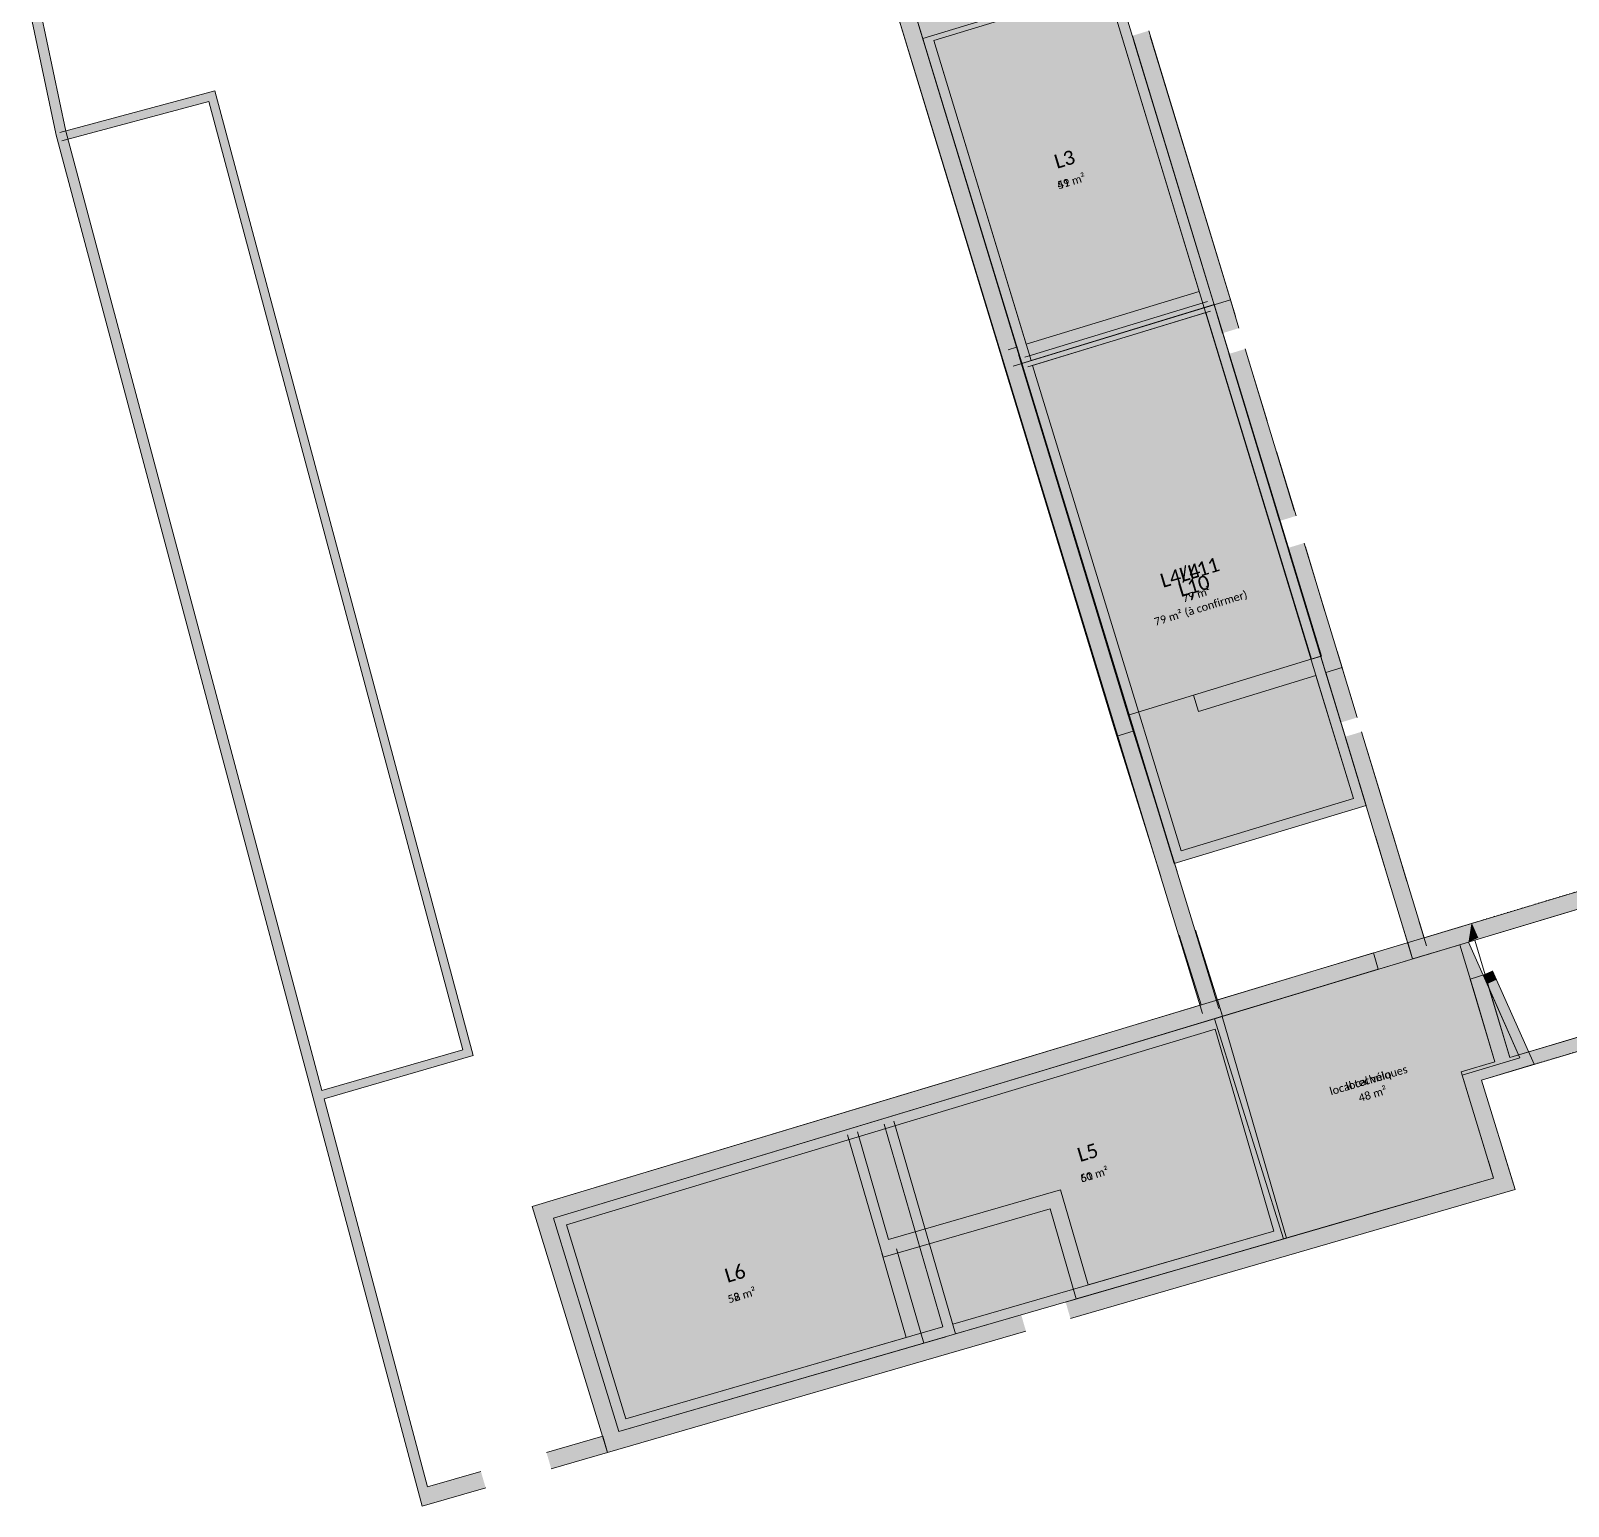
# Model space of a CAD drawing. Header units: centimetres. Extents: x 10781134 to 11746451, y 12092156 to 13482166.
# Drawn here: x 11704022 to 11708525, y 12092156 to 12096478 of the extents above; entities that cross this region are included whole.
import ezdxf

# ---------------------------------------------------------------- set-up
doc = ezdxf.new("R2010")
doc.units = ezdxf.units.CM
doc.header["$LTSCALE"] = 5
doc.linetypes.add('Lijnpatroon-1', pattern=[2.12, 1.06, -1.06])
doc.linetypes.add('Lijnpatroon-11', pattern=[1.058075, 0.705383, -0.352692])
doc.layers.get('0').update_dxf_attribs({"lineweight": 5})
for name, color, linetype, lineweight in [('_Nieuw-2 aanzicht', 7, 'Continuous', 5), ('Bestaand-4 massa', 7, 'Continuous', 5), ('Tekst-ruimtelabel', 7, 'Lijnpatroon-11', 13)]:
    doc.layers.add(name, color=color, linetype=linetype, lineweight=lineweight)
doc.layers.add('_Nieuw-4 massa', color=7, linetype='Continuous', lineweight=5, true_color=0xc2324a9a)
doc.layers.add('Bestaand-1 stippelijn', color=7, linetype='Lijnpatroon-1', lineweight=5, true_color=0xc25d5d5d)
doc.layers.add('Correction-L13-AVERIFIER', color=1, linetype='Continuous')
doc.layers.add('Tekst-ruimtelabel-corrigé', color=7, linetype='Lijnpatroon-11')
doc.styles.add('Corbel', font='')
doc.styles.get('Corbel').set_extended_font_data('Corbel')

msp = doc.modelspace()

# ---------------------------------------------------------------- hatches: boundary and pattern name
at = {"layer": '', "linetype": 'Continuous', "lineweight": 0}
for points in [[(11708208.3, 12093801.1), (11708115.7, 12093773), (11707489, 12093584.3), (11707691.4, 12092939.5), (11708306.7, 12093117.6), (11708211.5, 12093428.5), (11708310.8, 12093458.1), (11708252.5, 12093653.4)], [(11708233.2, 12093808.6), (11708115.7, 12093773), (11707511.9, 12093591), (11707700.1, 12092941.8), (11708306.7, 12093117.6), (11708214.4, 12093418.9), (11708384, 12093469.6), (11708292.1, 12093676.3)]]:
    msp.add_hatch(color=254, dxfattribs=at).paths.add_polyline_path(points)
at = {"linetype": 'Continuous', "lineweight": 0}
for points in [[(11707391.4, 12094075.9), (11707896.4, 12094229.2), (11707786.3, 12094589.4), (11707786.4, 12094589.1), (11707442, 12094484.4), (11707427.4, 12094532.3), (11707773.8, 12094637.9), (11707463.5, 12095652.9), (11706956.6, 12095497.9)], [(11707391.4, 12094075.9), (11707896.4, 12094229.2), (11707786.3, 12094589.4), (11707786.4, 12094589.1), (11707786.3, 12094589.4), (11707773.8, 12094637.9), (11707773.8, 12094637.9), (11707463.5, 12095652.9), (11706956.6, 12095497.9)], [(11707662.9, 12092962.3), (11707491.5, 12093553.5), (11706447.4, 12093238.5), (11706534.8, 12092937), (11707038.4, 12093082.9), (11707119, 12092804.8)], [(11707662.9, 12092962.3), (11707491.5, 12093553.5), (11706554.2, 12093270.8), (11706640.7, 12092972.3), (11706722.6, 12092689.9), (11707119, 12092804.8)]]:
    msp.add_hatch(color=254, dxfattribs=at).paths.add_polyline_path(points)

# ---------------------------------------------------------------- linework, layer by layer
at = {"color": 254}
for points in [[(11707174.6, 12096604.5), (11706667.7, 12096449.9), (11707444.7, 12095714.7), (11706937.7, 12095560.1)], [(11707174.6, 12096604.5), (11706667.7, 12096449.9), (11707454.8, 12095681.3), (11706947.9, 12095526.7)], [(11705591, 12092980.4), (11705764.8, 12092412.1), (11706525.5, 12093262.2), (11706693.8, 12092681.4)], [(11705591, 12092980.4), (11705764.8, 12092412.1), (11706418.6, 12093229.9), (11706586.6, 12092650.3)]]:
    msp.add_solid(points, dxfattribs=at)
at = {"layer": '_Nieuw-2 aanzicht', "flags": 128}
for points in [[(11708208.3, 12093801.1), (11708115.7, 12093773), (11707489, 12093584.3), (11707691.4, 12092939.5), (11708306.7, 12093117.6), (11708211.5, 12093428.5), (11708310.8, 12093458.1), (11708252.5, 12093653.4)], [(11708233.2, 12093808.6), (11708115.7, 12093773), (11707511.9, 12093591), (11707700.1, 12092941.8), (11708306.7, 12093117.6), (11708214.4, 12093418.9), (11708384, 12093469.6), (11708292.1, 12093676.3)]]:
    msp.add_lwpolyline(points, close=True, dxfattribs=at)
at = {"layer": '_Nieuw-4 massa'}
for p, q in [((11706332.3, 12097451.5), (11706630.2, 12096469.9)), ((11706634.6, 12096455.5), (11707198.9, 12096627.6)), ((11707194.6, 12096642), (11707487.9, 12095675.7)), ((11707198.9, 12096627.6), (11707473.4, 12095723.5)), ((11706667.7, 12096449.9), (11707174.6, 12096604.5)), ((11706667.7, 12096449.9), (11707174.6, 12096604.5)), ((11707174.6, 12096604.5), (11707444.7, 12095714.7)), ((11707174.6, 12096604.5), (11707459.2, 12095667)), ((11706630.2, 12096469.9), (11706923.5, 12095503.6)), ((11706630.2, 12096469.9), (11706630.2, 12096469.9)), ((11706634.6, 12096455.5), (11706909.1, 12095551.4)), ((11706667.7, 12096449.9), (11706937.7, 12095560.1)), ((11706667.7, 12096449.9), (11706952.2, 12095512.4)), ((11706933.5, 12095522.3), (11707469.2, 12095685.7)), ((11706942.3, 12095493.6), (11707477.9, 12095657)), ((11706952.3, 12095512.3), (11707487.8, 12095676)), ((11706956.6, 12095497.9), (11707463.5, 12095652.9)), ((11707459.2, 12095667), (11707459.2, 12095667)), ((11707459.2, 12095667), (11707779, 12094613.3)), ((11707463.5, 12095652.9), (11707773.8, 12094637.9)), ((11707487.8, 12095676), (11707802.5, 12094646.7)), ((11707487.9, 12095675.7), (11707487.9, 12095675.7)), ((11707487.9, 12095675.7), (11707807.7, 12094622.1)), ((11707487.9, 12095675.7), (11707487.9, 12095675.7)), ((11706923.5, 12095503.6), (11707371.4, 12094038.5)), ((11706923.5, 12095503.6), (11706923.5, 12095503.6)), ((11706923.6, 12095503.5), (11707371.4, 12094038.5)), ((11706952.2, 12095512.4), (11706952.3, 12095512.3)), ((11706952.2, 12095512.4), (11706952.2, 12095512.3)), ((11706952.2, 12095512.3), (11706952.2, 12095512.3)), ((11706956.6, 12095497.9), (11707391.4, 12094075.9)), ((11706956.6, 12095497.9), (11707391.4, 12094075.9)), ((11707773.8, 12094637.9), (11707802.5, 12094646.7)), ((11707779, 12094613.3), (11707896.4, 12094229.2)), ((11707779, 12094613.3), (11707779, 12094613.3)), ((11707807.7, 12094622.1), (11707807.6, 12094622.1)), ((11707807.6, 12094622.1), (11707933.9, 12094209.2)), ((11707807.7, 12094622.1), (11707807.7, 12094622.1)), ((11707815, 12094598.2), (11707933.9, 12094209.2)), ((11707786.3, 12094589.4), (11707896.4, 12094229.2)), ((11707371.4, 12094038.5), (11707933.9, 12094209.2)), ((11707371.4, 12094038.5), (11707933.9, 12094209.2)), ((11707391.4, 12094075.9), (11707896.4, 12094229.2)), ((11707391.4, 12094075.9), (11707896.4, 12094229.2)), ((11708260.6, 12093820.8), (11708241.7, 12093863.4)), ((11708233.2, 12093808.6), (11708233.2, 12093808.6)), ((11708287.7, 12093686.1), (11708275.9, 12093712.7)), ((11708315.1, 12093698.3), (11708303.3, 12093724.9)), ((11707511.9, 12093591), (11705553.6, 12093000.3)), ((11707511.9, 12093591), (11705553.6, 12093000.3)), ((11707700, 12092941.8), (11707511.9, 12093591)), ((11707700, 12092941.8), (11707511.9, 12093591)), ((11707491.5, 12093553.5), (11705591.1, 12092980.3)), ((11707491.5, 12093553.5), (11705591.1, 12092980.3)), ((11707662.9, 12092962.3), (11707491.5, 12093553.5)), ((11707662.9, 12092962.3), (11707491.5, 12093553.5)), ((11706534.8, 12092937), (11706443.3, 12093252.7)), ((11706693.8, 12092681.4), (11706521.6, 12093275.4)), ((11706731, 12092660.9), (11706550.5, 12093283.8)), ((11706518.5, 12092885.4), (11706414.4, 12093244.4)), ((11707038.4, 12093082.9), (11706534.8, 12092937)), ((11707119, 12092804.8), (11707038.4, 12093082.9)), ((11707007.7, 12093027.2), (11706518.5, 12092885.4)), ((11707084.2, 12092763.4), (11707007.7, 12093027.2)), ((11705744.7, 12092375.1), (11705553.6, 12093000.3)), ((11705744.7, 12092375.1), (11705553.6, 12093000.3)), ((11705764.8, 12092412.1), (11705591.1, 12092980.3)), ((11705764.8, 12092412.1), (11705591.1, 12092980.3)), ((11706722.6, 12092689.9), (11707662.9, 12092962.3)), ((11706730.9, 12092661.1), (11707700, 12092941.8)), ((11707084.2, 12092763.4), (11707700, 12092941.8)), ((11707119, 12092804.8), (11707662.9, 12092962.3)), ((11706515, 12092897.2), (11706586.6, 12092650.3)), ((11706558.3, 12092909.7), (11706638.2, 12092634)), ((11706693.8, 12092681.4), (11705764.8, 12092412.1)), ((11706702.2, 12092652.5), (11705744.7, 12092375.1)), ((11706638.2, 12092634), (11705744.7, 12092375.1)), ((11706586.6, 12092650.3), (11705764.8, 12092412.1)), ((11706702.2, 12092652.5), (11706702.2, 12092652.5))]:
    msp.add_line(p, q, dxfattribs=at)
at = {"layer": '_Nieuw-4 massa', "color": 175, "true_color": 0x0000ff}
for points in [[(11706658.9, 12096478.6), (11706369.7, 12097431.5), (11706630.2, 12096469.9), (11706332.3, 12097451.5)], [(11707194.6, 12096642), (11706630.2, 12096469.9), (11707174.6, 12096604.5), (11706667.7, 12096449.9)], [(11706667.7, 12096449.9), (11706634.6, 12096455.5), (11707174.6, 12096604.5), (11707198.9, 12096627.6)], [(11707487.9, 12095675.7), (11707194.6, 12096642), (11707459.2, 12095667), (11707174.6, 12096604.5)], [(11707174.6, 12096604.5), (11707198.9, 12096627.6), (11707444.7, 12095714.7), (11707473.4, 12095723.5)], [(11706952.3, 12095512.3), (11706667.7, 12096449.9), (11706923.5, 12095503.6), (11706630.2, 12096469.9)], [(11706634.6, 12096455.5), (11706667.7, 12096449.9), (11706909.1, 12095551.4), (11706937.7, 12095560.1)], [(11706942.3, 12095493.6), (11706933.5, 12095522.3), (11707477.9, 12095657), (11707469.2, 12095685.7)], [(11706956.6, 12095497.9), (11706952.3, 12095512.3), (11707463.5, 12095652.9), (11707487.8, 12095676)], [(11707459.2, 12095667), (11707487.9, 12095675.7), (11707779, 12094613.3), (11707807.7, 12094622.1)], [(11707463.5, 12095652.9), (11707487.8, 12095676), (11707773.8, 12094637.9), (11707802.5, 12094646.7)], [(11706923.5, 12095503.6), (11706952.2, 12095512.3), (11707371.4, 12094038.5), (11707391.4, 12094075.9)], [(11706923.6, 12095503.5), (11706952.3, 12095512.3), (11707371.4, 12094038.5), (11707391.4, 12094075.9)], [(11707779, 12094613.3), (11707807.6, 12094622.1), (11707896.4, 12094229.2), (11707933.9, 12094209.2)], [(11707786.3, 12094589.4), (11707815, 12094598.2), (11707896.4, 12094229.2), (11707933.9, 12094209.2)], [(11707371.4, 12094038.5), (11707391.4, 12094075.9), (11707933.9, 12094209.2), (11707896.4, 12094229.2)], [(11707371.4, 12094038.5), (11707391.4, 12094075.9), (11707933.9, 12094209.2), (11707896.4, 12094229.2)], [(11708260.6, 12093820.8), (11708233.2, 12093808.6), (11708241.7, 12093863.4), (11708233.2, 12093808.6)], [(11708315.1, 12093698.3), (11708287.7, 12093686.1), (11708303.3, 12093724.9), (11708275.9, 12093712.7)], [(11707511.9, 12093591), (11707491.5, 12093553.5), (11705553.6, 12093000.3), (11705591.1, 12092980.3)], [(11707511.9, 12093591), (11707491.5, 12093553.5), (11705553.6, 12093000.3), (11705591.1, 12092980.3)], [(11707700, 12092941.8), (11707662.9, 12092962.3), (11707511.9, 12093591), (11707491.5, 12093553.5)], [(11707700, 12092941.8), (11707662.9, 12092962.3), (11707511.9, 12093591), (11707491.5, 12093553.5)], [(11706534.8, 12092937), (11706518.5, 12092885.4), (11706443.3, 12093252.7), (11706414.4, 12093244.4)], [(11706731, 12092660.9), (11706702.2, 12092652.5), (11706550.5, 12093283.8), (11706521.6, 12093275.4)], [(11707038.4, 12093082.9), (11707007.7, 12093027.2), (11706534.8, 12092937), (11706518.5, 12092885.4)], [(11707119, 12092804.8), (11707084.2, 12092763.4), (11707038.4, 12093082.9), (11707007.7, 12093027.2)], [(11705764.8, 12092412.1), (11705744.7, 12092375.1), (11705591.1, 12092980.3), (11705553.6, 12093000.3)], [(11705764.8, 12092412.1), (11705744.7, 12092375.1), (11705591.1, 12092980.3), (11705553.6, 12093000.3)], [(11706730.9, 12092661.1), (11706722.6, 12092689.9), (11707700, 12092941.8), (11707662.9, 12092962.3)], [(11707084.2, 12092763.4), (11707119, 12092804.8), (11707700, 12092941.8), (11707662.9, 12092962.3)], [(11706515, 12092897.2), (11706558.3, 12092909.7), (11706586.6, 12092650.3), (11706638.2, 12092634)], [(11706693.8, 12092681.4), (11706702.2, 12092652.5), (11705764.8, 12092412.1), (11705744.7, 12092375.1)], [(11706586.6, 12092650.3), (11706638.2, 12092634), (11705764.8, 12092412.1), (11705744.7, 12092375.1)]]:
    msp.add_solid(points, dxfattribs=at)
at = {"layer": 'Bestaand-1 stippelijn'}
for p, q in [((11708244.7, 12093864.3), (11708714.1, 12094005.8)), ((11708425.3, 12093450.6), (11708842.7, 12093575.3))]:
    msp.add_line(p, q, dxfattribs=at)
at = {"layer": 'Bestaand-4 massa'}
for p, q in [((11706154.5, 12097857.8), (11707454, 12093599.6)), ((11706202.3, 12097872.4), (11707501.8, 12093614.2)), ((11706266.6, 12097495.6), (11707197.1, 12094430.6)), ((11706634.6, 12096455.5), (11707198.9, 12096627.6)), ((11704125, 12096183.9), (11704050.5, 12096535.3)), ((11704095.7, 12096177.7), (11704022.2, 12096524)), ((11706634.6, 12096455.5), (11707244.8, 12094445.3)), ((11707248.7, 12096463.7), (11707502.6, 12095627.4)), ((11707253.4, 12096448.1), (11707473.4, 12095723.5)), ((11707296.5, 12096478.2), (11707550.4, 12095641.9)), ((11707301.3, 12096462.6), (11707535.7, 12095690.2)), ((11704561.4, 12096302.1), (11704107.3, 12096180.4)), ((11704543.7, 12096271.5), (11704113.7, 12096156.3)), ((11704543.7, 12096271.5), (11705288, 12093493.3)), ((11704561.4, 12096302.1), (11705318.4, 12093476.1)), ((11705168.8, 12092156), (11704095.9, 12096176.9)), ((11704874.9, 12093373.6), (11704124.9, 12096184.6)), ((11706899.7, 12095496.2), (11707535.7, 12095690.2)), ((11706937.7, 12095560.1), (11707444.7, 12095714.7)), ((11707473.4, 12095723.5), (11707473.4, 12095723.5)), ((11707535.7, 12095690.2), (11707561, 12095607.2)), ((11707487.9, 12095675.6), (11707513.1, 12095592.6)), ((11706885.1, 12095544.1), (11706909.1, 12095551.4)), ((11707579.5, 12095546.2), (11707723, 12095073.4)), ((11706868.5, 12095512.9), (11707202.8, 12094411.5)), ((11706916.3, 12095527.4), (11707236.1, 12094473.9)), ((11707531.6, 12095531.7), (11707675.1, 12095058.9)), ((11707540.4, 12095502.7), (11707595.6, 12095320.9)), ((11707588.3, 12095517.2), (11707643.4, 12095335.4)), ((11707622.9, 12095230.9), (11707680.1, 12095042.4)), ((11707670.7, 12095245.5), (11707728, 12095057)), ((11707704.2, 12094963.2), (11707844.5, 12094501.1)), ((11707752, 12094977.7), (11707892.3, 12094515.6)), ((11707755.3, 12094967), (11707812.8, 12094777.5)), ((11707707.4, 12094952.5), (11707764.9, 12094763)), ((11707427.4, 12094532.3), (11707800.5, 12094646)), ((11707800.5, 12094646), (11707800.5, 12094646)), ((11707848.3, 12094660.5), (11707862.8, 12094612.8)), ((11707815, 12094598.2), (11707862.8, 12094612.8)), ((11707862.9, 12094612.4), (11707907.2, 12094466.6)), ((11707442, 12094484.4), (11707786.3, 12094589.4)), ((11707815.1, 12094597.9), (11707859.3, 12094452)), ((11707442, 12094484.4), (11707427.4, 12094532.3)), ((11707250.7, 12094426.1), (11707236.1, 12094473.9)), ((11707236.1, 12094473.9), (11707236.1, 12094473.9)), ((11707197.1, 12094430.6), (11707332.1, 12094000.4)), ((11707202.8, 12094411.5), (11707250.7, 12094426.1)), ((11707244.8, 12094445.3), (11707379.8, 12094015.3)), ((11707919.9, 12094424.7), (11708103, 12093821.5)), ((11707872.1, 12094410.2), (11708069.6, 12093759.2)), ((11707934.5, 12094376.6), (11707981, 12094223.5)), ((11707886.6, 12094362.1), (11707933.1, 12094209)), ((11707960.4, 12094119), (11708005.2, 12093971.5)), ((11708008.3, 12094133.6), (11708053, 12093986.1)), ((11708103, 12093821.5), (11708725.5, 12094009.3)), ((11708251.4, 12093814.1), (11708739.9, 12093961.4)), ((11707433.8, 12093843.6), (11707512.9, 12093591.3)), ((11707498.5, 12093639.2), (11708241.7, 12093863.4)), ((11708040.1, 12093856.7), (11708062.4, 12093783.1)), ((11708087.9, 12093871.2), (11708110.2, 12093797.7)), ((11707386.1, 12093828.6), (11707450.1, 12093624.6)), ((11707512.9, 12093591.3), (11708233.2, 12093808.6)), ((11708069.6, 12093759.2), (11708055.1, 12093807.1)), ((11708069.6, 12093759.2), (11708208.3, 12093801.1)), ((11708251.5, 12093814), (11708208.3, 12093801.1)), ((11708251.5, 12093814), (11708251.4, 12093814.1)), ((11707473.4, 12093631.6), (11707954.6, 12093776.8)), ((11707969, 12093728.9), (11707954.6, 12093776.8)), ((11708069.6, 12093759.2), (11708117.5, 12093773.7)), ((11707487.8, 12093583.8), (11707969, 12093728.9)), ((11708281.5, 12093713.4), (11708238.4, 12093700.5)), ((11708310.8, 12093458.1), (11708238.4, 12093700.5)), ((11708353.9, 12093471), (11708281.5, 12093713.4)), ((11708425.3, 12093450.6), (11708315.1, 12093698.3)), ((11708384, 12093469.6), (11708287.7, 12093686.1)), ((11707473.4, 12093631.6), (11705491.1, 12093033.8)), ((11707450.1, 12093624.6), (11706852.7, 12093444.4)), ((11707512.9, 12093591.3), (11707498.5, 12093639.2)), ((11708825.5, 12093611.9), (11708353.9, 12093471)), ((11707487.8, 12093583.8), (11705553.6, 12093000.4)), ((11707512.9, 12093591.3), (11706867.1, 12093396.6)), ((11708871.4, 12093583.9), (11708271.1, 12093404.5)), ((11705288, 12093493.3), (11704874.9, 12093373.6)), ((11705318.4, 12093476.1), (11704881.4, 12093349.4)), ((11708310.8, 12093458.1), (11708211.5, 12093428.5)), ((11708306.7, 12093117.6), (11708211.5, 12093428.5)), ((11708214.4, 12093418.9), (11708384, 12093469.6)), ((11708271.1, 12093404.5), (11708425.3, 12093450.6)), ((11706723, 12093405.3), (11705491.1, 12093033.8)), ((11708238.8, 12093339.1), (11708214.4, 12093418.9)), ((11708286.6, 12093353.7), (11708271.1, 12093404.5)), ((11708369.4, 12093083.7), (11708271.1, 12093404.5)), ((11705184.7, 12092212.7), (11704881.4, 12093349.4)), ((11706737.5, 12093357.5), (11705553.6, 12093000.4)), ((11708306.7, 12093117.6), (11708291.5, 12093167)), ((11708369.4, 12093083.7), (11708339.4, 12093181.6)), ((11708306.7, 12093117.6), (11707053.3, 12092754.3)), ((11708306.7, 12093117.6), (11707930.3, 12093008.5)), ((11708369.4, 12093083.7), (11707067.2, 12092706.3)), ((11708369.4, 12093083.7), (11707067.2, 12092706.3)), ((11705491.1, 12093033.8), (11705711.3, 12092313.3)), ((11705491.1, 12093033.8), (11705711.3, 12092313.3)), ((11705553.6, 12093000.4), (11705744.7, 12092375.1)), ((11705553.6, 12093000.4), (11705744.7, 12092375.1)), ((11707882.3, 12092994.6), (11707053.3, 12092754.3)), ((11706923.2, 12092716.6), (11705744.7, 12092375.1)), ((11706923.2, 12092716.6), (11706731, 12092660.9)), ((11706937.1, 12092668.6), (11705711.3, 12092313.3)), ((11706937.1, 12092668.6), (11705711.3, 12092313.3)), ((11706702.2, 12092652.5), (11705744.7, 12092375.1)), ((11705532.8, 12092313.6), (11705697.4, 12092361.3)), ((11705711.3, 12092313.3), (11705697.4, 12092361.3)), ((11705546.7, 12092265.5), (11705711.3, 12092313.3)), ((11705184.7, 12092212.7), (11705340.7, 12092257.9)), ((11705168.8, 12092156), (11705354.6, 12092209.9))]:
    msp.add_line(p, q, dxfattribs=at)
for points in [[(11706923.6, 12095503.6), (11707487.9, 12095675.6), (11707800.5, 12094646), (11707236.1, 12094473.9), (11706923.6, 12095503.6)], [(11706923.6, 12095503.6), (11707487.9, 12095675.6), (11707800.5, 12094646), (11707236.1, 12094473.9), (11706923.6, 12095503.6)], [(11706923.6, 12095503.6), (11706923.6, 12095503.6), (11707487.9, 12095675.6), (11707487.9, 12095675.6), (11706923.6, 12095503.6)], [(11707487.9, 12095675.6), (11707487.9, 12095675.6), (11707800.5, 12094646), (11707800.5, 12094646), (11707487.9, 12095675.6)], [(11707236.1, 12094473.9), (11707236.1, 12094473.9), (11706923.6, 12095503.6), (11706923.6, 12095503.6), (11707236.1, 12094473.9)], [(11707800.5, 12094646), (11707800.5, 12094646), (11707236.1, 12094473.9), (11707236.1, 12094473.9), (11707800.5, 12094646)], [(11708495.7, 12093887.7), (11708251.4, 12093814.1), (11708353.9, 12093471), (11708515.6, 12093518.1), (11708825.5, 12093611.9), (11708722.6, 12093956.2), (11708495.7, 12093887.7)], [(11708495.7, 12093887.7), (11708251.4, 12093814.1), (11708353.9, 12093471), (11708515.6, 12093518.1), (11708825.5, 12093611.9), (11708722.6, 12093956.2), (11708495.7, 12093887.7)], [(11708722.6, 12093956.2), (11708722.6, 12093956.2), (11708495.7, 12093887.7), (11708495.7, 12093887.7), (11708722.6, 12093956.2)], [(11708495.7, 12093887.7), (11708495.7, 12093887.7), (11708251.4, 12093814.1), (11708251.4, 12093814.1), (11708495.7, 12093887.7)], [(11708251.4, 12093814.1), (11708251.4, 12093814.1), (11708353.9, 12093471), (11708353.9, 12093471), (11708251.4, 12093814.1)], [(11708515.6, 12093518.1), (11708515.6, 12093518.1), (11708825.5, 12093611.9), (11708825.5, 12093611.9), (11708515.6, 12093518.1)], [(11708353.9, 12093471), (11708353.9, 12093471), (11708515.6, 12093518.1), (11708515.6, 12093518.1), (11708353.9, 12093471)]]:
    msp.add_lwpolyline(points, dxfattribs=at)
at = {"layer": 'Bestaand-4 massa', "color": 7}
for points in [[(11706154.5, 12097857.8), (11706202.3, 12097872.4), (11707454, 12093599.6), (11707501.8, 12093614.2)], [(11706266.6, 12097495.6), (11706314.5, 12097510.1), (11707197.1, 12094430.6), (11707244.8, 12094445.3)], [(11706634.6, 12096455.5), (11706620.1, 12096503.4), (11707198.9, 12096627.6), (11707184.4, 12096675.5)], [(11704125, 12096183.9), (11704095.7, 12096177.7), (11704050.5, 12096535.3), (11704022.2, 12096524)], [(11707248.7, 12096463.7), (11707296.5, 12096478.2), (11707502.6, 12095627.4), (11707550.4, 12095641.9)], [(11707253.4, 12096448.1), (11707301.3, 12096462.6), (11707473.4, 12095723.5), (11707535.7, 12095690.2)], [(11704561.4, 12096302.1), (11704543.7, 12096271.5), (11704107.3, 12096180.4), (11704113.7, 12096156.3)], [(11704543.7, 12096271.5), (11704561.4, 12096302.1), (11705288, 12093493.3), (11705318.4, 12093476.1)], [(11705184.7, 12092212.7), (11705168.8, 12092156), (11704124.9, 12096184.6), (11704095.9, 12096176.9)], [(11706899.7, 12095496.2), (11706885.1, 12095544.1), (11707535.7, 12095690.2), (11707473.4, 12095723.5)], [(11707487.9, 12095675.6), (11707535.7, 12095690.2), (11707513.1, 12095592.6), (11707561, 12095607.2)], [(11707531.6, 12095531.7), (11707579.5, 12095546.2), (11707675.1, 12095058.9), (11707723, 12095073.4)], [(11706868.5, 12095512.9), (11706916.3, 12095527.4), (11707202.8, 12094411.5), (11707236.1, 12094473.9)], [(11707540.4, 12095502.7), (11707588.3, 12095517.2), (11707595.6, 12095320.9), (11707643.4, 12095335.4)], [(11707622.9, 12095230.9), (11707670.7, 12095245.5), (11707680.1, 12095042.4), (11707728, 12095057)], [(11707704.2, 12094963.2), (11707752, 12094977.7), (11707844.5, 12094501.1), (11707892.3, 12094515.6)], [(11707707.4, 12094952.5), (11707755.3, 12094967), (11707764.9, 12094763), (11707812.8, 12094777.5)], [(11707442, 12094484.4), (11707427.4, 12094532.3), (11707862.8, 12094612.8), (11707800.5, 12094646)], [(11707800.5, 12094646), (11707848.3, 12094660.5), (11707800.5, 12094646), (11707862.8, 12094612.8)], [(11707815.1, 12094597.9), (11707862.9, 12094612.4), (11707859.3, 12094452), (11707907.2, 12094466.6)], [(11707202.8, 12094411.5), (11707236.1, 12094473.9), (11707250.7, 12094426.1), (11707236.1, 12094473.9)], [(11707197.1, 12094430.6), (11707244.8, 12094445.3), (11707332.1, 12094000.4), (11707379.8, 12094015.3)], [(11707872.1, 12094410.2), (11707919.9, 12094424.7), (11708069.6, 12093759.2), (11708103, 12093821.5)], [(11707886.6, 12094362.1), (11707934.5, 12094376.6), (11707933.1, 12094209), (11707981, 12094223.5)], [(11707960.4, 12094119), (11708008.3, 12094133.6), (11708005.2, 12093971.5), (11708053, 12093986.1)], [(11708069.6, 12093759.2), (11708103, 12093821.5), (11708739.9, 12093961.4), (11708725.5, 12094009.3)], [(11707386.1, 12093828.6), (11707433.8, 12093843.6), (11707450.1, 12093624.6), (11707512.9, 12093591.3)], [(11707512.9, 12093591.3), (11707498.5, 12093639.2), (11708233.2, 12093808.6), (11708241.7, 12093863.4)], [(11708040.1, 12093856.7), (11708087.9, 12093871.2), (11708062.4, 12093783.1), (11708110.2, 12093797.7)], [(11708069.6, 12093759.2), (11708055.1, 12093807.1), (11708117.5, 12093773.7), (11708055.1, 12093807.1)], [(11708251.5, 12093814), (11708208.3, 12093801.1), (11708251.4, 12093814.1), (11708208.3, 12093801.1)], [(11707487.8, 12093583.8), (11707473.4, 12093631.6), (11707969, 12093728.9), (11707954.6, 12093776.8)], [(11708353.9, 12093471), (11708310.8, 12093458.1), (11708281.5, 12093713.4), (11708238.4, 12093700.5)], [(11708425.3, 12093450.6), (11708384, 12093469.6), (11708315.1, 12093698.3), (11708287.7, 12093686.1)], [(11707473.4, 12093631.6), (11707487.8, 12093583.8), (11705491.1, 12093033.8), (11705553.6, 12093000.4)], [(11707450.1, 12093624.6), (11707512.9, 12093591.3), (11706852.7, 12093444.4), (11706867.1, 12093396.6)], [(11708271.1, 12093404.5), (11708871.4, 12093583.9), (11708211.5, 12093428.5), (11708825.5, 12093611.9)], [(11705288, 12093493.3), (11705318.4, 12093476.1), (11704874.9, 12093373.6), (11704881.4, 12093349.4)], [(11708369.4, 12093083.7), (11708306.7, 12093117.6), (11708271.1, 12093404.5), (11708211.5, 12093428.5)], [(11708271.1, 12093404.5), (11708214.4, 12093418.9), (11708425.3, 12093450.6), (11708384, 12093469.6)], [(11706723, 12093405.3), (11706737.5, 12093357.5), (11705491.1, 12093033.8), (11705553.6, 12093000.4)], [(11708286.6, 12093353.7), (11708238.8, 12093339.1), (11708271.1, 12093404.5), (11708214.4, 12093418.9)], [(11708369.4, 12093083.7), (11708306.7, 12093117.6), (11708339.4, 12093181.6), (11708291.5, 12093167)], [(11708306.7, 12093117.6), (11708369.4, 12093083.7), (11707053.3, 12092754.3), (11707067.2, 12092706.3)], [(11708306.7, 12093117.6), (11708369.4, 12093083.7), (11707053.3, 12092754.3), (11707067.2, 12092706.3)], [(11705491.1, 12093033.8), (11705553.6, 12093000.4), (11705711.3, 12092313.3), (11705744.7, 12092375.1)], [(11705491.1, 12093033.8), (11705553.6, 12093000.4), (11705711.3, 12092313.3), (11705744.7, 12092375.1)], [(11706923.2, 12092716.6), (11706937.1, 12092668.6), (11705744.7, 12092375.1), (11705711.3, 12092313.3)], [(11706923.2, 12092716.6), (11706937.1, 12092668.6), (11705744.7, 12092375.1), (11705711.3, 12092313.3)], [(11705546.7, 12092265.5), (11705532.8, 12092313.6), (11705711.3, 12092313.3), (11705697.4, 12092361.3)], [(11705168.8, 12092156), (11705184.7, 12092212.7), (11705354.6, 12092209.9), (11705340.7, 12092257.9)]]:
    msp.add_solid(points, dxfattribs=at)

# ---------------------------------------------------------------- texts
at = {"layer": 'Correction-L13-AVERIFIER', "insert": (11707423, 12094872), "char_height": 41.341, "attachment_point": 2, "rotation": 16.8792, "line_spacing_factor": 1.119614, "style": 'Corbel'}
msp.add_mtext('L10{\\H0.5556x;\\P79 }{\\C178;\\H0.5556x;m² (à confirmer)}{\\H0.5556x; }', dxfattribs=at)
at = {"layer": 'Tekst-ruimtelabel', "attachment_point": 2, "line_spacing_factor": 1.119614, "style": 'Corbel'}
for s, insert, char_height, rotation in [('L3{\\H0.5556x;\\P49 }{\\H0.5556x;m²}{\\H0.5556x; }', (11707044.2, 12096121.9), 41.341, 16.8792), ('L3{\\H0.5556x;\\P51 }{\\C178;\\H0.5556x;m²}{\\H0.5556x; }', (11707044.2, 12096121.9), 41.341, 16.8792), ('L4/L11{\\H0.5556x;\\P79 }{\\C178;\\H0.5556x;m²}{\\H0.5556x; }', (11707410.8, 12094911.4), 41.341, 16.8792), ('L4{\\H0.5556x;\\P77 }{\\H0.5556x;m²}{\\H0.5556x; }', (11707410.8, 12094911.4), 41.341, 16.8792), ('local techniques\\P48 {\\C178;m²}{\\fArial|b0|i0|c0|p0;\\H1.096x; }', (11707937, 12093415.2), 22.967, 16.4647), ('local vélo\\P48 m²{\\fArial|b0|i0|c0|p0;\\H1.096x; }', (11707937, 12093415.2), 22.967, 16.4647), ('L5{\\H0.5556x;\\P60 }{\\H0.5556x;m²}{\\H0.5556x; }', (11707111.8, 12093212.3), 41.341, 16.8792), ('L5{\\H0.5556x;\\P51 }{\\C178;\\H0.5556x;m²}{\\H0.5556x; }', (11707111.8, 12093212.3), 41.341, 16.8792), ('L6{\\H0.5556x;\\P58 }{\\H0.5556x;m²}{\\H0.5556x; }', (11706079.2, 12092858.5), 41.341, 16.8792), ('L6{\\H0.5556x;\\P52 }{\\C178;\\H0.5556x;m²}{\\H0.5556x; }', (11706079.2, 12092858.5), 41.341, 16.8792)]:
    msp.add_mtext(s, dxfattribs=dict(at, insert=insert, char_height=char_height, rotation=rotation))
at = {"layer": 'Tekst-ruimtelabel-corrigé', "attachment_point": 2, "line_spacing_factor": 1.119614, "style": 'Corbel'}
for s, insert, char_height, rotation in [('L3{\\H0.5556x;\\P49 }{\\H0.5556x;m²}{\\H0.5556x; }', (11707044.2, 12096121.9), 41.341, 16.8792), ('L3{\\H0.5556x;\\P51 }{\\C178;\\H0.5556x;m²}{\\H0.5556x; }', (11707044.2, 12096121.9), 41.341, 16.8792), ('L4/L11{\\H0.5556x;\\P79 }{\\C178;\\H0.5556x;m²}{\\H0.5556x; }', (11707410.8, 12094911.4), 41.341, 16.8792), ('L4{\\H0.5556x;\\P77 }{\\H0.5556x;m²}{\\H0.5556x; }', (11707410.8, 12094911.4), 41.341, 16.8792), ('local techniques\\P48 {\\C178;m²}{\\fArial|b0|i0|c0|p0;\\H1.096x; }', (11707937, 12093415.2), 22.967, 16.4647), ('local vélo\\P48 m²{\\fArial|b0|i0|c0|p0;\\H1.096x; }', (11707937, 12093415.2), 22.967, 16.4647), ('L5{\\H0.5556x;\\P60 }{\\H0.5556x;m²}{\\H0.5556x; }', (11707111.8, 12093212.3), 41.341, 16.8792), ('L5{\\H0.5556x;\\P60 }{\\C178;\\H0.5556x;m²}{\\H0.5556x; }', (11707111.8, 12093212.3), 41.341, 16.8792), ('L6{\\H0.5556x;\\P58 }{\\H0.5556x;m²}{\\H0.5556x; }', (11706079.2, 12092858.5), 41.341, 16.8792), ('L6{\\H0.5556x;\\P58 }{\\C178;\\H0.5556x;m²}{\\H0.5556x; }', (11706079.2, 12092858.5), 41.341, 16.8792)]:
    msp.add_mtext(s, dxfattribs=dict(at, insert=insert, char_height=char_height, rotation=rotation))

doc.saveas('drawing.dxf')
